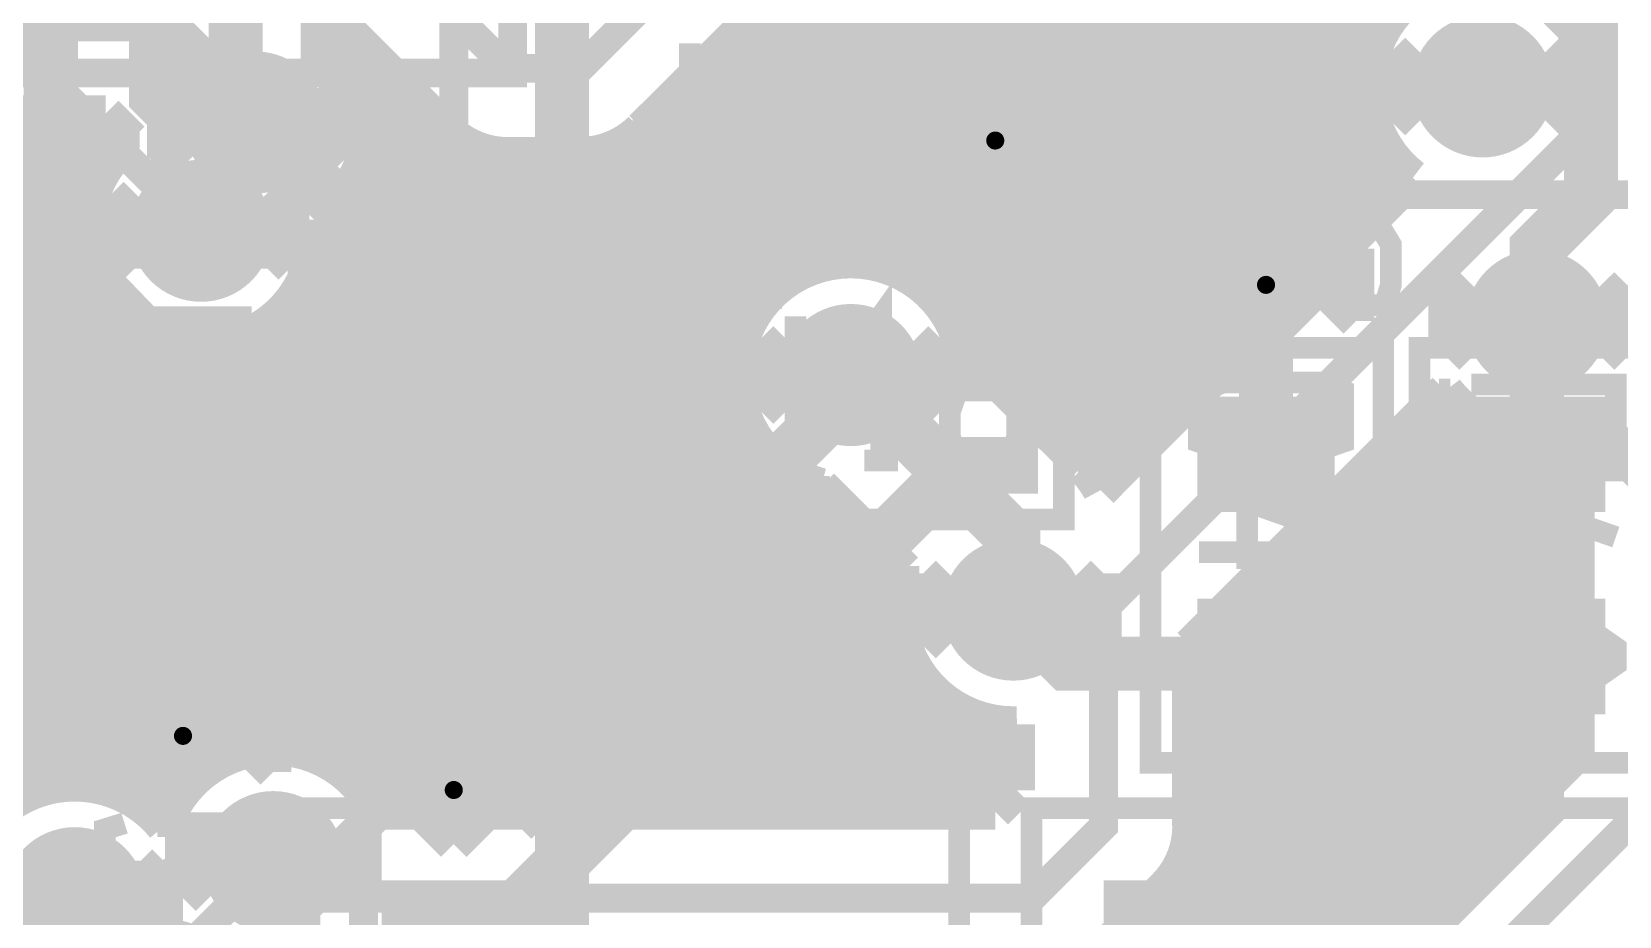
# Model space of a CAD drawing. Extents: x -10 to 131, y -93 to 209.
# Drawn here: x 7.19 to 18.36, y 16.51 to 22.74 of the extents above; entities that cross this region are included whole.
import ezdxf

# ---------------------------------------------------------------- set-up
doc = ezdxf.new("R2010")
doc.units = 0
doc.header["$MEASUREMENT"] = 0
doc.layers.get('0').update_dxf_attribs({"linetype": 'CONTINUOUS'})
for name, color, linetype in [('22-303-0_AST', 7, 'CONTINUOUS'), ('22-303-0_BOT', 2, 'CONTINUOUS'), ('22-303-0_DRD', 6, 'CONTINUOUS'), ('22-303-0_DRL', 1, 'CONTINUOUS'), ('22-303-0_GND', 3, 'CONTINUOUS'), ('22-303-0_IN1', 10, 'CONTINUOUS'), ('22-303-0_SMT', 9, 'CONTINUOUS'), ('22-303-0_SPT', 11, 'CONTINUOUS'), ('22-303-0_SST', 8, 'CONTINUOUS'), ('22-303-0_TOP', 15, 'CONTINUOUS'), ('THRUHOLE_TAP', 2, 'CONTINUOUS')]:
    doc.layers.add(name, color=color, linetype=linetype)

# ---------------------------------------------------------------- blocks, each defined once
blk = doc.blocks.new('ROUND_70')
at = {"const_width": 0.29972}
blk.add_lwpolyline([(-0.14986, 0, 1), (0.14986, 0, 1)], format="xyb", close=True, dxfattribs=at)
blk = doc.blocks.new('ROUND_75')
at = {"const_width": 0.29972}
blk.add_lwpolyline([(-0.14986, 0, 1), (0.14986, 0, 1)], format="xyb", close=True, dxfattribs=at)
blk = doc.blocks.new('ROUND_117')
at = {"const_width": 0.10033}
blk.add_lwpolyline([(-0.050164, 0, 1), (0.050164, 0, 1)], format="xyb", close=True, dxfattribs=at)
blk = doc.blocks.new('ROUND_100')
at = {"const_width": 0.50038}
blk.add_lwpolyline([(-0.25019, 0, 1), (0.25019, 0, 1)], format="xyb", close=True, dxfattribs=at)
blk = doc.blocks.new('ROUND_101')
at = {"const_width": 0.0635}
blk.add_lwpolyline([(-0.03175, 0, 1), (0.03175, 0, 1)], format="xyb", close=True, dxfattribs=at)
blk = doc.blocks.new('RECTANGLE_3')
blk.add_solid([(0.4826, 0.4064), (0.4826, -0.4064), (-0.4826, 0.4064), (-0.4826, -0.4064)])
blk = doc.blocks.new('RECTANGLE_6')
blk.add_solid([(0.63627, 0.51308), (0.63627, -0.51308), (-0.63627, 0.51308), (-0.63627, -0.51308)])
blk = doc.blocks.new('RECTANGLE_7')
blk.add_solid([(0.8001, 1.6002), (0.8001, -1.6002), (-0.8001, 1.6002), (-0.8001, -1.6002)])
blk = doc.blocks.new('RECTANGLE_17')
blk.add_solid([(0.635, 0.508), (0.635, -0.508), (-0.635, 0.508), (-0.635, -0.508)])
blk = doc.blocks.new('RECTANGLE_53')
blk.add_solid([(0.29972, 0.19939), (0.29972, -0.19939), (-0.29972, 0.19939), (-0.29972, -0.19939)])
blk = doc.blocks.new('ROUND_108')
at = {"const_width": 0.10033}
blk.add_lwpolyline([(-0.050164, 0, 1), (0.050164, 0, 1)], format="xyb", close=True, dxfattribs=at)

msp = doc.modelspace()

# ---------------------------------------------------------------- linework, layer by layer
at = {"layer": '22-303-0_AST'}
for points, const_width in [([(10.57402, 30.89402), (10.57402, 22.44598), (2.4511, 22.44598), (2.12598, 22.7711), (2.12598, 24.71928), (2.4511, 25.0444), (2.12598, 25.36952), (2.12598, 30.89402), (10.57402, 30.89402)], 0.20066), ([(11.049, 17.907), (9.271, 17.907), (9.271, 21.463), (11.049, 21.463), (11.049, 17.907)], 0.1524), ([(14.4526, 19.304), (14.4526, 21.3614), (11.684, 21.3614), (11.684, 19.304), (14.4526, 19.304)], 0.1524), ([(7.4295, 21.1455), (7.4295, 18.2245), (9.0678, 18.2245), (9.0678, 21.1455), (7.4295, 21.1455)], 0.1524), ([(13.16736, 19.71802), (13.16736, 20.73402), (13.04798, 20.56638)], 0.1524), ([(9.83234, 20.26158), (9.66216, 20.32), (9.66216, 20.6756), (9.83234, 20.73402), (10.51052, 20.73402), (10.67816, 20.6756), (10.67816, 20.32), (10.51052, 20.26158)], 0.1524), ([(12.56538, 20.73402), (12.56538, 19.8882), (12.50696, 19.71802), (12.15136, 19.71802), (12.09294, 19.8882), (12.09294, 20.73402)], 0.1524), ([(14.06398, 20.22602), (14.12494, 20.3962), (14.12494, 20.56638), (14.06398, 20.73402), (13.70838, 20.73402), (13.64996, 20.56638), (13.64996, 20.3962), (13.70838, 20.22602), (14.06398, 20.22602), (14.12494, 20.05838), (14.12494, 19.8882), (14.06398, 19.71802), (13.70838, 19.71802), (13.64996, 19.8882), (13.64996, 20.05838), (13.70838, 20.22602)], 0.1524), ([(8.17626, 20.63496), (8.17626, 20.27936), (8.3439, 20.16252), (8.51408, 20.16252), (8.68426, 20.27936), (8.68426, 20.63496), (7.66826, 20.63496)], 0.1524), ([(16.7005, 17.5895), (16.7005, 20.5105), (15.0622, 20.5105), (15.0622, 17.5895), (16.7005, 17.5895)], 0.1524), ([(16.9545, 20.5105), (16.9545, 17.5895), (18.5928, 17.5895), (18.5928, 20.5105), (16.9545, 20.5105)], 0.1524), ([(8.17626, 20.34032), (7.66826, 20.16252)], 0.1524), ([(15.57274, 19.79168), (15.40256, 19.8501), (15.40256, 20.2057), (15.57274, 20.26666), (16.25092, 20.26666), (16.41856, 20.2057), (16.41856, 19.8501), (16.25092, 19.79168)], 0.1524), ([(17.82826, 20.25396), (17.82826, 19.89836), (17.9959, 19.78152), (18.16608, 19.78152), (18.33626, 19.89836), (18.33626, 20.25396), (17.32026, 20.25396)], 0.1524), ([(10.00252, 19.42338), (10.00252, 19.89582), (10.67816, 19.6596), (10.67816, 19.54022), (9.66216, 19.54022)], 0.1524), ([(17.82826, 19.95932), (17.32026, 19.78152)], 0.1524), ([(7.8359, 19.79676), (7.66826, 19.73834), (7.66826, 19.38274), (7.8359, 19.32432), (8.17626, 19.32432), (8.3439, 19.44116), (8.3439, 19.79676), (8.68426, 19.79676), (8.68426, 19.32432)], 0.1524), ([(13.28674, 19.71802), (13.04798, 19.71802)], 0.1524), ([(15.74292, 18.95348), (15.74292, 19.42846), (16.41856, 19.1897), (16.41856, 19.07286), (15.40256, 19.07286)], 0.1524), ([(17.82826, 19.35734), (17.82826, 19.00174), (17.65808, 18.94332), (17.4879, 18.94332), (17.32026, 19.00174), (17.32026, 19.35734), (17.4879, 19.41576), (17.65808, 19.41576), (18.33626, 19.17954)], 0.1524), ([(9.83234, 19.05762), (9.66216, 18.94078), (9.66216, 18.70202), (9.83234, 18.58518), (10.00252, 18.58518), (10.34034, 18.8214), (10.67816, 18.58518), (10.67816, 19.05762)], 0.1524), ([(8.00608, 18.48612), (8.00608, 18.95856), (8.68426, 18.72234), (8.68426, 18.60296), (7.66826, 18.60296)], 0.1524), ([(15.57274, 18.59026), (15.40256, 18.5293), (15.40256, 18.1737), (15.57274, 18.11528), (15.91056, 18.11528), (16.08074, 18.23466), (16.08074, 18.59026), (16.41856, 18.59026), (16.41856, 18.11528)], 0.1524), ([(17.32026, 18.39976), (17.4879, 18.51914), (17.65808, 18.57756), (17.9959, 18.57756), (18.16608, 18.51914), (18.33626, 18.39976), (18.33626, 18.28292), (18.16608, 18.16354), (17.9959, 18.10512), (17.65808, 18.10512), (17.4879, 18.16354), (17.32026, 18.28292), (17.32026, 18.39976)], 0.1524), ([(9.144, 17.272), (13.716, 17.272), (13.716, 15.494), (13.462, 15.24), (13.716, 14.986), (13.716, 13.208), (9.144, 13.208), (9.144, 17.272)], 0.1524), ([(14.224, 17.272), (18.796, 17.272), (18.796, 15.494), (18.542, 15.24), (18.796, 14.986), (18.796, 13.208), (14.224, 13.208), (14.224, 17.272)], 0.1524)]:
    msp.add_lwpolyline(points, dxfattribs=dict(at, const_width=const_width))
at = {"layer": '22-303-0_BOT'}
for points, const_width in [([(1.016, 26.543), (1.27, 26.797), (1.651, 26.797), (2.286, 26.162), (2.286, 25.908), (4.318, 23.876), (10.16, 23.876), (11.43, 25.146), (12.319, 25.146), (12.827, 24.638), (15.621, 24.638), (15.748, 24.765), (16.51, 24.765), (16.891, 24.765), (17.526, 24.13), (17.526, 22.606), (17.399, 22.479), (17.399, 22.352)], 0.2032), ([(-0.381, 26.035), (2.794, 22.86), (8.001, 22.86), (8.763, 22.098)], 0.381), ([(1.651, 25.908), (4.191, 23.368), (9.652, 23.368), (10.541, 22.479), (11.049, 22.479), (11.938, 23.368), (11.938, 24.511)], 0.2032), ([(16.51, 25.527), (16.51, 24.765), (16.891, 24.765), (17.526, 24.13), (17.526, 22.606), (17.399, 22.479), (17.399, 22.352)], 0.2032), ([(18.669, 25.273), (18.034, 24.638), (18.034, 21.971), (14.732, 18.669), (14.732, 17.145), (14.224, 16.637), (9.271, 16.637), (9.017, 16.891), (8.89, 16.891)], 0.2032), ([(16.0528, 24.1554), (16.0528, 20.85086)], 0.254), ([(12.6238, 24.06396), (12.6238, 21.0566)], 0.254), ([(12.8524, 24.0284), (12.8524, 21.1201)], 0.254), ([(13.081, 24.0284), (13.081, 21.11756)], 0.254), ([(13.3096, 24.0284), (13.3096, 21.0439)], 0.254), ([(13.5382, 24.0284), (13.5382, 20.87626)], 0.254), ([(13.7668, 24.0284), (13.7668, 20.49526)], 0.254), ([(13.9954, 24.0284), (13.9954, 20.26666)], 0.254), ([(14.224, 24.0284), (14.224, 20.03806)], 0.254), ([(14.4526, 24.0284), (14.4526, 19.80946)], 0.254), ([(14.6812, 24.0284), (14.6812, 19.56054)], 0.254), ([(14.9098, 24.0284), (14.9098, 19.70786)], 0.254), ([(15.1384, 24.0284), (15.1384, 19.93646)], 0.254), ([(15.367, 24.0284), (15.367, 20.16506)], 0.254), ([(15.5956, 24.0284), (15.5956, 20.39366)], 0.254), ([(15.8242, 24.06396), (15.8242, 20.62226)], 0.254), ([(16.2814, 23.34514), (16.2814, 21.07946)], 0.254), ([(13.462, 12.954), (14.224, 12.954), (18.669, 17.399), (18.669, 23.241)], 0.2032), ([(16.51, 23.16226), (16.51, 21.30806)], 0.254), ([(16.7386, 23.08352), (16.7386, 22.81682)], 0.254), ([(12.3698, 22.9362), (11.48588, 22.05482)], 0.254), ([(12.3952, 22.96414), (12.3952, 20.90166)], 0.254), ([(9.398, 22.7584), (9.22782, 22.7584)], 0.254), ([(9.4742, 22.6822), (9.31926, 22.6822)], 0.254), ([(9.398, 22.7584), (10.10412, 22.05482)], 0.254), ([(9.4234, 22.733), (9.4234, 22.56282)], 0.254), ([(16.6624, 22.6822), (12.11326, 22.6822)], 0.254), ([(12.1666, 22.733), (12.1666, 20.50034)], 0.254), ([(9.7028, 22.4536), (9.4869, 22.4536)], 0.254), ([(9.652, 22.5044), (9.652, 17.2466)], 0.254), ([(16.59636, 22.4536), (11.88466, 22.4536)], 0.254), ([(11.938, 22.5044), (11.938, 17.2466)], 0.254), ([(9.9314, 22.225), (9.56056, 22.225)], 0.254), ([(9.8806, 22.2758), (9.8806, 17.2466)], 0.254), ([(16.60144, 22.225), (11.65606, 22.225)], 0.254), ([(11.7094, 22.2758), (11.7094, 17.2466)], 0.254), ([(7.71144, 22.1615), (6.26618, 22.1615)], 0.254), ([(7.1374, 22.1615), (7.1374, 17.3609)], 0.254), ([(7.366, 22.1615), (7.366, 17.43456)], 0.254), ([(7.5946, 22.1615), (7.5946, 21.51634)], 0.254), ([(7.71144, 22.1615), (7.89432, 21.97862)], 0.254), ([(7.87654, 21.9964), (6.2611, 21.9964)], 0.254), ([(7.8232, 22.04974), (7.8232, 21.91766)], 0.254), ([(10.16762, 21.9964), (9.5631, 21.9964)], 0.254), ([(10.1092, 22.0472), (10.1092, 17.2466)], 0.254), ([(16.67256, 21.9964), (11.41984, 21.9964)], 0.254), ([(11.4808, 22.0472), (11.4808, 17.2466)], 0.254), ([(10.3378, 21.90496), (10.3378, 17.2466)], 0.254), ([(11.2522, 21.90496), (11.2522, 17.2466)], 0.254), ([(16.7386, 21.88718), (16.7386, 21.53666)], 0.254), ([(7.69874, 21.7678), (6.1976, 21.7678)], 0.254), ([(16.8402, 21.7678), (9.4996, 21.7678)], 0.254), ([(11.049, 21.8694), (10.541, 21.8694)], 0.254), ([(10.5664, 21.8694), (10.5664, 17.2466)], 0.254), ([(10.795, 21.8694), (10.795, 17.2466)], 0.254), ([(11.0236, 21.8694), (11.0236, 17.2466)], 0.254), ([(16.90878, 21.70938), (14.71168, 19.50974)], 0.254), ([(9.4234, 21.63318), (9.4234, 17.49806)], 0.254), ([(7.59968, 21.5392), (6.04266, 21.5392)], 0.254), ([(16.7386, 21.5392), (9.34466, 21.5392)], 0.254), ([(9.1948, 21.41474), (9.1948, 17.63776)], 0.254), ([(7.57428, 21.3106), (5.64134, 21.3106)], 0.254), ([(16.51, 21.3106), (9.18972, 21.3106)], 0.254), ([(7.5946, 21.15566), (7.5946, 17.4371)], 0.254), ([(7.61492, 21.082), (0.2286, 21.082)], 0.254), ([(12.68476, 21.082), (9.14908, 21.082)], 0.254), ([(16.2814, 21.082), (13.2207, 21.082)], 0.254), ([(7.7343, 20.8534), (0.2286, 20.8534)], 0.254), ([(8.9662, 20.7772), (8.9662, 17.69364)], 0.254), ([(12.34694, 20.8534), (9.0297, 20.8534)], 0.254), ([(16.0528, 20.8534), (13.56106, 20.8534)], 0.254), ([(7.8232, 20.7518), (7.8232, 17.3736)], 0.254), ([(7.99846, 20.6248), (0.2286, 20.6248)], 0.254), ([(8.0518, 20.5994), (8.0518, 17.21866)], 0.254), ([(8.509, 20.53844), (8.509, 17.6022)], 0.254), ([(8.7376, 20.60956), (8.7376, 17.68348)], 0.254), ([(12.2047, 20.6248), (8.76554, 20.6248)], 0.254), ([(15.8242, 20.6248), (13.70076, 20.6248)], 0.254), ([(8.2804, 20.53336), (8.2804, 17.41932)], 0.254), ([(13.73378, 20.52574), (14.58468, 19.67738)], 0.254), ([(12.14882, 20.3962), (0.2286, 20.3962)], 0.254), ([(12.954, 20.32), (14.097, 19.177), (14.097, 18.669)], 0.381), ([(15.5956, 20.3962), (13.86586, 20.3962)], 0.254), ([(17.13738, 20.21078), (15.3416, 18.415)], 0.254), ([(12.16152, 20.1676), (0.2286, 20.1676)], 0.254), ([(12.1666, 20.13966), (12.1666, 17.2466)], 0.254), ([(15.367, 20.1676), (14.09446, 20.1676)], 0.254), ([(17.17294, 20.1676), (17.09166, 20.1676)], 0.254), ([(17.1958, 20.1422), (17.1958, 16.78686)], 0.254), ([(16.9672, 20.0406), (16.9672, 16.55826)], 0.254), ([(12.24026, 19.939), (0.2286, 19.939)], 0.254), ([(15.1384, 19.939), (14.32306, 19.939)], 0.254), ([(17.51076, 19.939), (16.86306, 19.939)], 0.254), ([(17.4244, 19.97456), (17.4244, 17.01546)], 0.254), ([(17.653, 19.90344), (17.653, 17.24406)], 0.254), ([(17.8816, 19.89836), (17.8816, 17.47266)], 0.254), ([(18.0594, 19.94154), (18.0594, 17.65046)], 0.254), ([(16.7386, 19.812), (16.7386, 16.32966)], 0.254), ([(12.42314, 19.7104), (0.2286, 19.7104)], 0.254), ([(12.3952, 19.7358), (12.3952, 17.2466)], 0.254), ([(14.9098, 19.7104), (14.55166, 19.7104)], 0.254), ([(18.0594, 19.7104), (16.63446, 19.7104)], 0.254), ([(12.6238, 19.5834), (12.6238, 17.2466)], 0.254), ([(12.74572, 19.53768), (13.33754, 18.94586)], 0.254), ([(16.51, 19.5834), (16.51, 16.10106)], 0.254), ([(12.80414, 19.4818), (0.2286, 19.4818)], 0.254), ([(12.8524, 19.43354), (12.8524, 17.2466)], 0.254), ([(18.0594, 19.4818), (16.40586, 19.4818)], 0.254), ([(16.2814, 19.3548), (16.2814, 15.87246)], 0.254), ([(13.03274, 19.2532), (0.2286, 19.2532)], 0.254), ([(13.081, 19.20494), (13.081, 17.2466)], 0.254), ([(18.0594, 19.2532), (16.17726, 19.2532)], 0.254), ([(16.0528, 19.1262), (16.0528, 15.64386)], 0.254), ([(13.26134, 19.0246), (0.2286, 19.0246)], 0.254), ([(13.3096, 18.97634), (13.3096, 18.84934)], 0.254), ([(18.0594, 19.0246), (15.94866, 19.0246)], 0.254), ([(15.8242, 18.8976), (15.8242, 15.41526)], 0.254), ([(13.29944, 18.796), (0.2286, 18.796)], 0.254), ([(18.0594, 18.796), (15.72006, 18.796)], 0.254), ([(15.5956, 18.669), (15.5956, 15.18666)], 0.254), ([(13.29436, 18.5674), (0.2286, 18.5674)], 0.254), ([(18.0594, 18.5674), (15.49146, 18.5674)], 0.254), ([(13.3096, 18.48866), (13.3096, 17.2466)], 0.254), ([(15.3416, 18.415), (15.3416, 17.145)], 0.254), ([(15.367, 18.4404), (15.367, 14.95806)], 0.254), ([(13.3604, 18.3388), (0.2286, 18.3388)], 0.254), ([(18.0594, 18.3388), (15.3416, 18.3388)], 0.254), ([(13.5128, 18.1102), (3.73126, 18.1102)], 0.254), ([(13.5382, 18.0848), (13.5382, 17.2466)], 0.254), ([(18.0594, 18.1102), (15.3416, 18.1102)], 0.254), ([(13.91666, 17.8816), (3.8989, 17.8816)], 0.254), ([(13.7668, 17.9324), (13.7668, 17.2466)], 0.254), ([(13.9954, 17.86636), (13.9954, 17.26946)], 0.254), ([(14.097, 17.86128), (14.12239, 17.86168)], 0.254), ([(14.1224, 17.86128), (14.1224, 17.39646)], 0.254), ([(18.0594, 17.8816), (15.3416, 17.8816)], 0.254), ([(8.62076, 17.653), (3.97256, 17.653)], 0.254), ([(14.1224, 17.653), (9.1567, 17.653)], 0.254), ([(18.0594, 17.65046), (13.98016, 13.57376)], 0.254), ([(18.0594, 17.653), (15.3416, 17.653)], 0.254), ([(7.31266, 17.4244), (3.9751, 17.4244)], 0.254), ([(8.28294, 17.4244), (7.67334, 17.4244)], 0.254), ([(14.1224, 17.4244), (9.49706, 17.4244)], 0.254), ([(17.8308, 17.4244), (15.3416, 17.4244)], 0.254), ([(14.1224, 17.39646), (13.97, 17.2466)], 0.254), ([(8.1407, 17.1958), (8.07466, 17.1958)], 0.254), ([(13.97, 17.2466), (9.6139, 17.2466)], 0.254), ([(17.6022, 17.1958), (15.3416, 17.1958)], 0.254), ([(17.3736, 16.9672), (15.31366, 16.9672)], 0.254), ([(15.1638, 16.7132), (14.66088, 16.21282)], 0.254), ([(15.1384, 16.6878), (15.1384, 14.72946)], 0.254), ([(17.145, 16.7386), (15.18666, 16.7386)], 0.254), ([(7.493, 16.637), (7.493, 11.811), (10.541, 8.763), (11.049, 8.763)], 0.2032), ([(14.9098, 16.4592), (14.9098, 14.50086)], 0.254), ([(16.9164, 16.51), (14.95806, 16.51)], 0.254)]:
    msp.add_lwpolyline(points, dxfattribs=dict(at, const_width=const_width))
at = {"layer": '22-303-0_BOT', "const_width": 0.254}
for points in [[(16.9164, 22.9997, 0.2368981), (16.59128, 22.352)], [(9.57072, 22.098, 0.2440528), (9.2279, 22.75851)], [(16.59128, 22.352, 0.2339121), (16.9091, 21.7098)], [(9.18464, 21.40966, 0.2609959), (9.57021, 22.098)], [(10.1092, 22.0472, 0.1989124), (10.541, 21.86834)], [(10.1092, 22.0472, 0.1989124), (10.541, 21.86834)], [(11.049, 21.8694, 0.1989118), (11.48005, 22.04795)], [(7.89432, 21.97862, 0.2345726), (7.57528, 21.336)], [(7.57428, 21.336, 0.4142136), (8.382, 20.52828)], [(8.382, 20.52828, 0.4142136), (9.18972, 21.336)], [(9.18972, 21.336, 0.0228829), (9.18634, 21.40982)], [(12.954, 21.12772, 0.4142136), (12.14628, 20.32)], [(13.73378, 20.52574, 0.3405245), (12.954, 21.12772)], [(12.14628, 20.32, 0.3399012), (12.74572, 19.53768)], [(17.13738, 20.21078, 0.2339125), (17.78, 19.89275)], [(17.78, 19.89328, 0.0883598), (18.05888, 19.94295)], [(14.71168, 19.50974, 0.0724367), (14.59124, 19.67124)], [(14.71168, 19.50974, 0.0724367), (14.59124, 19.67124)], [(13.33754, 18.94586, 0.0876173), (13.28865, 18.669)], [(13.28928, 18.669, 0.4142136), (14.097, 17.86128)], [(8.89, 17.69872, 0.3241975), (8.12292, 17.14246)], [(9.6139, 17.2466, 0.285983), (8.89, 17.69872)], [(7.493, 17.44472, 0.4142136), (6.68528, 16.637)], [(8.12292, 17.14246, 0.2274503), (7.493, 17.44464)], [(15.1638, 16.7132, 0.1989124), (15.34266, 17.145)]]:
    msp.add_lwpolyline(points, format="xyb", dxfattribs=at)
at = {"layer": '22-303-0_DRD', "const_width": 0.254}
for points in [[(16.764, 22.098), (17.399, 22.733)], [(16.764, 22.098), (17.399, 22.733)], [(17.399, 22.733), (18.034, 22.098)], [(17.399, 22.733), (18.034, 22.098)], [(16.764, 22.606), (16.764, 22.098)], [(17.399, 21.971), (16.764, 22.606)], [(16.764, 22.606), (16.764, 22.098)], [(17.399, 21.971), (16.764, 22.606)], [(18.034, 22.606), (17.399, 21.971)], [(18.034, 22.606), (17.399, 21.971)], [(18.034, 22.098), (18.034, 22.606)], [(18.034, 22.098), (18.034, 22.606)], [(8.128, 21.844), (8.763, 22.479)], [(8.763, 22.479), (9.398, 21.844)], [(8.128, 22.352), (8.128, 21.844)], [(8.763, 21.717), (8.128, 22.352)], [(9.398, 22.352), (8.763, 21.717)], [(9.398, 21.844), (9.398, 22.352)], [(13.335, 21.717), (13.97, 22.352)], [(13.335, 21.717), (13.97, 22.352)], [(13.335, 21.717), (13.97, 22.352)], [(13.97, 22.352), (14.605, 21.717)], [(13.97, 22.352), (14.605, 21.717)], [(13.97, 22.352), (14.605, 21.717)], [(13.335, 22.225), (13.335, 21.717)], [(13.97, 21.59), (13.335, 22.225)], [(13.335, 22.225), (13.335, 21.717)], [(13.97, 21.59), (13.335, 22.225)], [(13.335, 22.225), (13.335, 21.717)], [(13.97, 21.59), (13.335, 22.225)], [(14.605, 22.225), (13.97, 21.59)], [(14.605, 22.225), (13.97, 21.59)], [(14.605, 22.225), (13.97, 21.59)], [(14.605, 21.717), (14.605, 22.225)], [(14.605, 21.717), (14.605, 22.225)], [(14.605, 21.717), (14.605, 22.225)], [(7.747, 21.082), (8.382, 21.717)], [(8.382, 21.717), (9.017, 21.082)], [(7.747, 21.59), (7.747, 21.082)], [(8.382, 20.955), (7.747, 21.59)], [(9.017, 21.59), (8.382, 20.955)], [(9.017, 21.082), (9.017, 21.59)], [(15.24, 20.701), (15.875, 21.336)], [(15.24, 20.701), (15.875, 21.336)], [(15.875, 21.336), (16.51, 20.701)], [(15.875, 21.336), (16.51, 20.701)], [(15.24, 21.209), (15.24, 20.701)], [(15.875, 20.574), (15.24, 21.209)], [(15.24, 21.209), (15.24, 20.701)], [(15.875, 20.574), (15.24, 21.209)], [(16.51, 21.209), (15.875, 20.574)], [(16.51, 21.209), (15.875, 20.574)], [(16.51, 20.701), (16.51, 21.209)], [(16.51, 20.701), (16.51, 21.209)], [(17.145, 20.447), (17.78, 21.082)], [(17.78, 21.082), (18.415, 20.447)], [(17.145, 20.955), (17.145, 20.447)], [(17.78, 20.32), (17.145, 20.955)], [(18.415, 20.955), (17.78, 20.32)], [(18.415, 20.447), (18.415, 20.955)], [(12.319, 20.066), (12.954, 20.701)], [(12.954, 20.701), (13.589, 20.066)], [(12.319, 20.574), (12.319, 20.066)], [(12.954, 19.939), (12.319, 20.574)], [(13.589, 20.574), (12.954, 19.939)], [(13.589, 20.066), (13.589, 20.574)], [(13.462, 18.415), (14.097, 19.05)], [(14.097, 19.05), (14.732, 18.415)], [(13.462, 18.923), (13.462, 18.415)], [(14.097, 18.288), (13.462, 18.923)], [(14.732, 18.923), (14.097, 18.288)], [(14.732, 18.415), (14.732, 18.923)], [(7.62, 17.526), (8.255, 18.161)], [(7.62, 17.526), (8.255, 18.161)], [(8.255, 18.161), (8.89, 17.526)], [(8.255, 18.161), (8.89, 17.526)], [(7.62, 18.034), (7.62, 17.526)], [(8.255, 17.399), (7.62, 18.034)], [(7.62, 18.034), (7.62, 17.526)], [(8.255, 17.399), (7.62, 18.034)], [(8.89, 18.034), (8.255, 17.399)], [(8.89, 18.034), (8.255, 17.399)], [(8.89, 17.526), (8.89, 18.034)], [(8.89, 17.526), (8.89, 18.034)], [(9.525, 17.145), (10.16, 17.78)], [(9.525, 17.145), (10.16, 17.78)], [(10.16, 17.78), (10.795, 17.145)], [(10.16, 17.78), (10.795, 17.145)], [(9.525, 17.653), (9.525, 17.145)], [(10.16, 17.018), (9.525, 17.653)], [(9.525, 17.653), (9.525, 17.145)], [(10.16, 17.018), (9.525, 17.653)], [(10.795, 17.653), (10.16, 17.018)], [(10.795, 17.653), (10.16, 17.018)], [(10.795, 17.145), (10.795, 17.653)], [(10.795, 17.145), (10.795, 17.653)], [(8.255, 16.637), (8.89, 17.272)], [(8.89, 17.272), (9.525, 16.637)], [(8.255, 17.145), (8.255, 16.637)], [(8.89, 16.51), (8.255, 17.145)], [(9.525, 17.145), (8.89, 16.51)], [(9.525, 16.637), (9.525, 17.145)], [(6.858, 16.383), (7.493, 17.018)], [(7.493, 17.018), (8.128, 16.383)], [(7.493, 16.256), (6.858, 16.891)], [(8.128, 16.891), (7.493, 16.256)], [(8.128, 16.383), (8.128, 16.891)], [(8.255, 15.748), (8.89, 16.383)], [(8.89, 16.383), (9.525, 15.748)]]:
    msp.add_lwpolyline(points, dxfattribs=at)
at = {"layer": '22-303-0_IN1'}
for points, const_width in [([(6.985, 41.783), (6.985, 22.733), (8.382, 21.336)], 0.2032), ([(17.78, 20.701), (17.78, 21.209), (18.161, 21.59), (18.161, 22.733), (17.78, 23.114), (17.78, 25.654), (18.161, 26.035), (18.161, 28.067), (16.764, 29.464), (16.764, 30.48)], 0.381), ([(11.811, 26.035), (10.16, 24.384), (10.16, 18.542), (9.525, 17.907), (9.525, 14.732), (9.779, 14.478), (9.779, 13.589), (9.525, 13.335), (9.525, 12.954), (9.398, 12.827)], 0.2032), ([(10.16, 8.255), (10.16, 9.271), (10.922, 10.033), (10.922, 23.49246), (10.79246, 23.61946)], 0.381)]:
    msp.add_lwpolyline(points, dxfattribs=dict(at, const_width=const_width))
at = {"layer": '22-303-0_SST'}
for points, const_width in [([(10.57402, 30.89402), (2.12598, 30.89402), (2.12598, 25.36952), (2.4511, 25.0444), (2.12598, 24.71928), (2.12598, 22.7711), (2.4511, 22.44598), (10.57402, 22.44598), (10.57402, 30.89402)], 0.20066), ([(12.67714, 21.80844), (12.67714, 22.65426), (12.59078, 22.51202)], 0.1524), ([(12.15898, 22.65426), (12.15898, 21.94814), (12.11834, 21.80844), (11.86434, 21.80844), (11.82116, 21.94814), (11.82116, 22.65426)], 0.1524), ([(13.40358, 22.23008), (13.44676, 22.37232), (13.44676, 22.51202), (13.40358, 22.65426), (13.14958, 22.65426), (13.1064, 22.51202), (13.1064, 22.37232), (13.14958, 22.23008), (13.40358, 22.23008), (13.44676, 22.09038), (13.44676, 21.94814), (13.40358, 21.80844), (13.14958, 21.80844), (13.1064, 21.94814), (13.1064, 22.09038), (13.14958, 22.23008)], 0.1524), ([(12.76096, 21.80844), (12.59078, 21.80844)], 0.1524), ([(15.38224, 20.955), (15.33906, 20.81276), (15.08506, 20.81276), (15.04442, 20.955), (15.04442, 21.51888), (15.08506, 21.66112), (15.33906, 21.66112), (15.38224, 21.51888)], 0.1524), ([(16.06804, 21.0947), (15.73022, 21.0947), (15.89786, 21.66112), (15.98422, 21.66112), (15.98422, 20.81276)], 0.1524), ([(16.41602, 20.955), (16.45666, 20.81276), (16.71066, 20.81276), (16.75384, 20.955), (16.75384, 21.23694), (16.67002, 21.37664), (16.41602, 21.37664), (16.41602, 21.66112), (16.75384, 21.66112)], 0.1524), ([(11.049, 17.907), (11.049, 21.463), (9.271, 21.463), (9.271, 17.907), (11.049, 17.907)], 0.1524), ([(14.4526, 19.304), (14.4526, 21.3614), (11.684, 21.3614), (11.684, 19.304), (14.4526, 19.304)], 0.1524), ([(7.4295, 21.1455), (7.4295, 18.2245), (9.0678, 18.2245), (9.0678, 21.1455), (7.4295, 21.1455)], 0.1524), ([(16.7005, 17.5895), (16.7005, 20.5105), (15.0622, 20.5105), (15.0622, 17.5895), (16.7005, 17.5895)], 0.1524), ([(16.9545, 20.5105), (16.9545, 17.5895), (18.5928, 17.5895), (18.5928, 20.5105), (16.9545, 20.5105)], 0.1524), ([(11.78052, 18.1737), (11.73734, 18.03146), (11.48334, 18.03146), (11.44016, 18.1737), (11.44016, 18.73758), (11.48334, 18.87982), (11.73734, 18.87982), (11.78052, 18.73758)], 0.1524), ([(12.46632, 18.3134), (12.12596, 18.3134), (12.29614, 18.87982), (12.37996, 18.87982), (12.37996, 18.03146)], 0.1524), ([(12.81176, 18.1737), (12.89812, 18.03146), (13.06576, 18.03146), (13.15212, 18.1737), (13.15212, 18.3134), (12.98194, 18.59534), (13.15212, 18.87982), (12.81176, 18.87982)], 0.1524), ([(8.12546, 17.85112), (8.12546, 17.59712), (8.2677, 17.51076), (8.4074, 17.51076), (8.54964, 17.59712), (8.54964, 17.85112), (7.70382, 17.85112)], 0.1524), ([(8.12546, 17.63776), (7.70382, 17.51076)], 0.1524), ([(9.144, 17.272), (9.144, 13.208), (13.716, 13.208), (13.716, 14.986), (13.462, 15.24), (13.716, 15.494), (13.716, 17.272), (9.144, 17.272)], 0.1524), ([(14.224, 17.272), (14.224, 13.208), (18.796, 13.208), (18.796, 14.986), (18.542, 15.24), (18.796, 15.494), (18.796, 17.272), (14.224, 17.272)], 0.1524), ([(7.84352, 17.16532), (7.70382, 17.12214), (7.70382, 16.86814), (7.84352, 16.82496), (8.12546, 16.82496), (8.2677, 16.91132), (8.2677, 17.16532), (8.54964, 17.16532), (8.54964, 16.82496)], 0.1524), ([(7.98576, 16.13916), (7.98576, 16.47952), (8.54964, 16.30934), (8.54964, 16.22552), (7.70382, 16.22552)], 0.1524)]:
    msp.add_lwpolyline(points, dxfattribs=dict(at, const_width=const_width))
at = {"layer": '22-303-0_TOP'}
for points, const_width in [([(17.399, 22.352), (17.399, 23.114), (18.415, 24.13), (20.46986, 24.13), (20.72386, 23.876), (20.72386, 22.98446)], 0.2032), ([(17.399, 22.352), (17.399, 23.114), (18.415, 24.13), (20.46986, 24.13), (20.72386, 23.876), (20.72386, 22.98446)], 0.2032), ([(7.32536, 23.61946), (7.32536, 22.225), (7.493, 22.098), (7.493, 21.1074), (8.1788, 20.3962), (8.255, 20.3962)], 0.381), ([(10.16, 20.701), (8.763, 22.098), (8.62584, 22.23516), (8.62584, 23.61946)], 0.381), ([(9.27354, 23.61946), (9.27354, 22.60092), (10.16, 21.717), (11.557, 21.717), (12.16914, 21.10486), (12.16914, 20.98548)], 0.381), ([(8.382, 21.336), (8.128, 21.59), (8.128, 22.098), (7.9756, 22.2504), (7.9756, 23.61946)], 0.2032), ([(-4.38404, 22.86), (-4.38404, 19.3802), (-1.397, 16.383), (7.239, 16.383), (7.493, 16.637)], 0.2032), ([(8.763, 22.098), (10.16, 20.701)], 0.381), ([(13.97, 20.98548), (13.97, 21.971)], 0.381), ([(13.97, 21.971), (13.97, 20.98548)], 0.381), ([(13.97, 20.98548), (13.97, 21.971)], 0.381), ([(19.812, 21.59), (15.621, 21.59), (14.36624, 20.33524), (13.97, 20.33524)], 0.2032), ([(15.875, 20.955), (15.875, 19.7612)], 0.381), ([(15.875, 19.7612), (15.875, 20.955)], 0.381), ([(12.16914, 19.685), (11.303, 19.685), (10.287, 20.701), (10.16, 20.701)], 0.381), ([(17.78, 19.7612), (17.78, 20.701)], 0.381), ([(12.16914, 19.685), (12.446, 19.685), (12.954, 20.193), (12.954, 20.32)], 0.381), ([(15.875, 18.3388), (15.875, 18.288), (17.3482, 19.7612), (17.78, 19.7612)], 0.381), ([(20.32, 15.3162), (20.32, 17.907), (18.4658, 19.7612), (17.78, 19.7612)], 0.381), ([(13.97, 19.685), (13.716, 19.685), (10.287, 16.256)], 0.381), ([(8.255, 17.78), (8.255, 18.9738), (8.255, 17.78)], 0.381), ([(10.16, 17.399), (10.16, 18.669)], 0.381), ([(10.16, 18.669), (10.16, 17.399)], 0.381), ([(14.097, 18.669), (14.478, 18.288), (15.875, 18.288), (15.875, 18.3388)], 0.381), ([(17.78, 18.3388), (17.78, 17.272), (16.764, 16.256), (15.875, 16.256), (15.748, 16.256), (15.367, 16.256)], 0.381), ([(17.78, 18.3388), (17.78, 17.272), (16.764, 16.256), (15.875, 16.256), (15.875, 16.383), (15.748, 16.256), (15.367, 16.256)], 0.381), ([(8.89, 16.891), (7.874, 15.875), (-4.445, 15.875), (-4.572, 16.002), (-4.699, 16.002)], 0.2032)]:
    msp.add_lwpolyline(points, dxfattribs=dict(at, const_width=const_width))

# ---------------------------------------------------------------- block references
at = {"layer": '22-303-0_BOT'}
for name, p in [('ROUND_70', (17.399, 22.352)), ('ROUND_70', (8.763, 22.098)), ('ROUND_70', (13.97, 21.971)), ('ROUND_70', (8.382, 21.336)), ('ROUND_70', (15.875, 20.955)), ('ROUND_70', (17.78, 20.701)), ('ROUND_75', (12.954, 20.32)), ('ROUND_75', (14.097, 18.669)), ('ROUND_70', (8.255, 17.78)), ('ROUND_70', (10.16, 17.399)), ('ROUND_70', (8.89, 16.891)), ('ROUND_70', (7.493, 16.637))]:
    msp.add_blockref(name, p, dxfattribs=at)
at = {"layer": '22-303-0_DRL'}
for p in [(17.399, 22.352), (8.763, 22.098), (13.97, 21.971), (8.382, 21.336), (15.875, 20.955), (17.78, 20.701), (12.954, 20.32), (14.097, 18.669), (8.255, 17.78), (10.16, 17.399), (8.89, 16.891), (7.493, 16.637)]:
    msp.add_blockref('ROUND_117', p, dxfattribs=at)
at = {"layer": '22-303-0_GND'}
for name, p in [('ROUND_100', (17.399, 22.352)), ('ROUND_100', (8.763, 22.098)), ('ROUND_101', (13.97, 21.971)), ('ROUND_100', (8.382, 21.336)), ('ROUND_100', (17.78, 20.701)), ('ROUND_101', (15.875, 20.955)), ('ROUND_100', (12.954, 20.32)), ('ROUND_100', (14.097, 18.669)), ('ROUND_101', (8.255, 17.78)), ('ROUND_101', (10.16, 17.399)), ('ROUND_100', (8.89, 16.891)), ('ROUND_100', (7.493, 16.637))]:
    msp.add_blockref(name, p, dxfattribs=at)
at = {"layer": '22-303-0_IN1'}
for name, p in [('ROUND_70', (17.399, 22.352)), ('ROUND_75', (8.763, 22.098)), ('ROUND_70', (13.97, 21.971)), ('ROUND_70', (8.382, 21.336)), ('ROUND_70', (15.875, 20.955)), ('ROUND_70', (17.78, 20.701)), ('ROUND_75', (12.954, 20.32)), ('ROUND_75', (14.097, 18.669)), ('ROUND_70', (8.255, 17.78)), ('ROUND_70', (10.16, 17.399)), ('ROUND_70', (8.89, 16.891)), ('ROUND_70', (7.493, 16.637))]:
    msp.add_blockref(name, p, dxfattribs=at)
at = {"layer": '22-303-0_SMT'}
for name, p in [('RECTANGLE_7', (14.605, 24.17064)), ('RECTANGLE_6', (10.16, 20.701)), ('RECTANGLE_53', (12.16914, 20.98548)), ('RECTANGLE_53', (13.97, 20.98548)), ('RECTANGLE_3', (8.255, 20.3962)), ('RECTANGLE_53', (13.97, 20.33524)), ('RECTANGLE_3', (15.875, 19.7612)), ('RECTANGLE_3', (17.78, 19.7612)), ('RECTANGLE_53', (12.16914, 19.685)), ('RECTANGLE_53', (13.97, 19.685)), ('RECTANGLE_3', (8.255, 18.9738)), ('RECTANGLE_6', (10.16, 18.669)), ('RECTANGLE_3', (15.875, 18.3388)), ('RECTANGLE_3', (17.78, 18.3388)), ('RECTANGLE_17', (10.287, 16.256)), ('RECTANGLE_17', (15.367, 16.256))]:
    msp.add_blockref(name, p, dxfattribs=at)
at = {"layer": '22-303-0_SPT'}
for name, p in [('RECTANGLE_7', (14.605, 24.17064)), ('RECTANGLE_6', (10.16, 20.701)), ('RECTANGLE_53', (12.16914, 20.98548)), ('RECTANGLE_53', (13.97, 20.98548)), ('RECTANGLE_3', (8.255, 20.3962)), ('RECTANGLE_53', (13.97, 20.33524)), ('RECTANGLE_3', (15.875, 19.7612)), ('RECTANGLE_3', (17.78, 19.7612)), ('RECTANGLE_53', (12.16914, 19.685)), ('RECTANGLE_53', (13.97, 19.685)), ('RECTANGLE_3', (8.255, 18.9738)), ('RECTANGLE_6', (10.16, 18.669)), ('RECTANGLE_3', (15.875, 18.3388)), ('RECTANGLE_3', (17.78, 18.3388)), ('RECTANGLE_17', (10.287, 16.256)), ('RECTANGLE_17', (15.367, 16.256))]:
    msp.add_blockref(name, p, dxfattribs=at)
at = {"layer": '22-303-0_TOP'}
for name, p in [('RECTANGLE_7', (14.605, 24.17064)), ('ROUND_70', (17.399, 22.352)), ('ROUND_70', (8.763, 22.098)), ('ROUND_70', (13.97, 21.971)), ('ROUND_70', (8.382, 21.336)), ('ROUND_70', (15.875, 20.955)), ('RECTANGLE_6', (10.16, 20.701)), ('RECTANGLE_53', (12.16914, 20.98548)), ('RECTANGLE_53', (13.97, 20.98548)), ('ROUND_70', (17.78, 20.701)), ('RECTANGLE_3', (8.255, 20.3962)), ('ROUND_75', (12.954, 20.32)), ('RECTANGLE_53', (13.97, 20.33524)), ('RECTANGLE_3', (15.875, 19.7612)), ('RECTANGLE_3', (17.78, 19.7612)), ('RECTANGLE_53', (12.16914, 19.685)), ('RECTANGLE_53', (13.97, 19.685)), ('RECTANGLE_3', (8.255, 18.9738)), ('RECTANGLE_6', (10.16, 18.669)), ('ROUND_75', (14.097, 18.669)), ('RECTANGLE_3', (15.875, 18.3388)), ('RECTANGLE_3', (17.78, 18.3388)), ('ROUND_70', (8.255, 17.78)), ('ROUND_70', (10.16, 17.399)), ('ROUND_70', (8.89, 16.891)), ('ROUND_70', (7.493, 16.637)), ('RECTANGLE_17', (10.287, 16.256)), ('RECTANGLE_17', (15.367, 16.256))]:
    msp.add_blockref(name, p, dxfattribs=at)
at = {"layer": 'THRUHOLE_TAP'}
for p in [(17.399, 22.352), (8.763, 22.098), (13.97, 21.971), (8.382, 21.336), (15.875, 20.955), (17.78, 20.701), (12.954, 20.32), (14.097, 18.669), (8.255, 17.78), (10.16, 17.399), (8.89, 16.891), (7.493, 16.637)]:
    msp.add_blockref('ROUND_108', p, dxfattribs=at)

doc.saveas('drawing.dxf')
